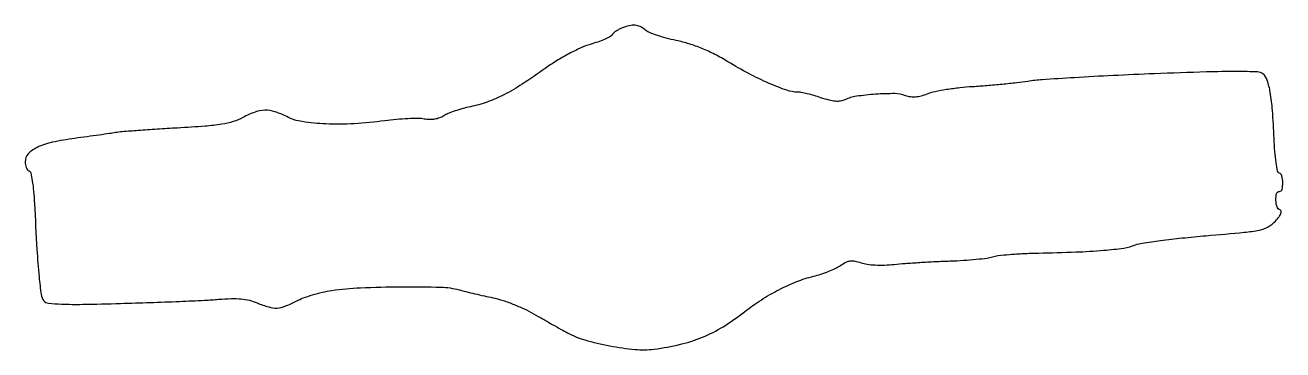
# Model space of a CAD drawing. Extents: x 0 to 355, y 0 to 92.
import ezdxf

# ---------------------------------------------------------------- set-up
doc = ezdxf.new("R2010")
doc.units = 0

msp = doc.modelspace()

# ---------------------------------------------------------------- linework, layer by layer
msp.add_lwpolyline([(168.352327, 91.006691, 0.02819), (167.482242, 90.597215, 0.026391), (166.643649, 90.084224, 0.027362), (165.949125, 89.54911, 0.076658), (165.551431, 89.083216, -0.137522), (165.012327, 88.587105, -0.015478), (163.492475, 87.872314, -0.017842), (161.590067, 87.127921, -0.013597), (159.459512, 86.445206, 0.036422), (156.842264, 85.472827, 0.015553), (153.493454, 83.815172, 0.015138), (149.971935, 81.794135, 0.017665), (146.760409, 79.659549, -0.01175), (140.279119, 75.240258, -0.025569), (135.067605, 72.22987, -0.031878), (130.399375, 70.206707, -0.035222), (125.663268, 68.871416, 0.016331), (123.513781, 68.352115, 0.014698), (121.325019, 67.677197, 0.014909), (119.398396, 66.955713, 0.044208), (118.145307, 66.308922, -0.054518), (116.949163, 65.722361, -0.045711), (115.581501, 65.36492, -0.044078), (114.120044, 65.253373, -0.042672), (112.645307, 65.397189, 0.045637), (110.926117, 65.554577, 0.011096), (108.073934, 65.491506, 0.011286), (104.793481, 65.271808, 0.01102), (101.5, 64.903115, -0.019377), (92.87714, 64.08345, -0.024687), (84.889837, 64.030261, -0.027037), (78.202461, 64.679404, -0.080402), (73.832659, 66.085371, 0.039826), (70.476919, 67.473143, 0.083183), (67.688008, 67.884781, 0.081782), (64.886757, 67.367385, 0.037473), (61.485191, 65.845262, -0.049938), (58.757268, 64.705167, -0.034257), (55.486837, 63.947724, -0.020785), (50.798542, 63.394111, -0.005019), (43, 62.879147, 0.002075), (37.228022, 62.532133, 0.0026), (31.878125, 62.16027, 0.00209), (27.392751, 61.806201, 0.020266), (25.5, 61.571288, -0.00488), (23.822392, 61.310449, -0.001026), (20.884375, 60.889117, -0.001075), (17.474226, 60.414698, -0.001019), (14, 59.946189, 0.020122), (7.640803, 58.839881, 0.056757), (3.373725, 57.397926, 0.094508), (0.880039, 55.588408, 0.190923), (0, 53.367726, 0.046522), (0.081037, 52.498657, 0.054363), (0.321511, 51.706058, 0.062804), (0.675017, 51.100824, 0.149849), (1.094505, 50.801832, -0.26309), (1.566146, 50.279586, -0.014226), (2.00522, 48.015559, -0.018302), (2.379317, 45.07423, -0.010181), (2.630487, 41.468498, 0.002273), (3.321357, 28.623243, 0.009587), (3.918391, 20.930191, 0.010777), (4.517529, 15.884032, 0.139136), (5.276767, 14.166516, 0.195283), (6.566647, 13.474595, 0.01794), (10.264075, 13.212484, 0.013218), (16.203612, 13.162221, 0.002555), (26.942811, 13.41015, 0.001665), (35.333782, 13.674751, 0.001775), (43.546896, 13.990317, 0.001685), (50.610354, 14.310672, 0.008248), (54.599815, 14.571108, -0.013878), (58.18317, 14.764547, -0.029367), (60.961989, 14.67409, -0.036315), (63.294145, 14.288495, -0.039852), (65.471939, 13.576172, 0.026621), (68.756627, 12.404828, 0.084024), (71.068905, 12.122112, 0.083632), (73.351429, 12.615462, 0.026216), (76.538558, 14.0855, -0.033222), (78.481203, 14.948755, -0.015471), (81.098826, 15.818543, -0.01525), (83.912903, 16.56524, -0.020583), (86.5, 17.056648, -0.025746), (94.657787, 17.834552, -0.009643), (106.149871, 18.113906, -0.00769), (117.366508, 17.997678, -0.060733), (122.5, 17.237267, 0.006872), (124.421153, 16.737224, 0.003145), (126.940625, 16.135071, 0.003114), (129.601887, 15.534144, 0.004292), (132, 15.029848, -0.029327), (134.53613, 14.362448, -0.014818), (137.646875, 13.242446, -0.014665), (140.801418, 11.891757, -0.021124), (143.5, 10.500117, 0.000732), (146.057332, 9.046394, 0.000609), (148.780252, 7.508192, 0.000615), (151.2767, 6.105978, 0.001671), (153.049795, 5.120696, 0.056977), (157.925334, 3.116442, 0.022585), (164.985399, 1.45569, 0.022613), (172.17825, 0.43729, 0.055884), (177.497405, 0.523575, 0.025959), (184.961555, 1.880099, 0.039817), (191.214524, 3.891879, 0.040522), (196.990319, 6.839346, 0.028168), (203, 11.032332, -0.023999), (207.707274, 14.375274, -0.023477), (212.747087, 17.278177, -0.024448), (217.789721, 19.571019, -0.034286), (222.5, 21.076301, 0.019292), (224.607613, 21.680873, 0.015883), (226.805797, 22.482512, 0.016176), (228.778649, 23.348923, 0.04051), (230.136756, 24.139442, -0.03399), (231.653074, 25.048691, -0.086914), (232.872712, 25.424381, -0.084509), (234.168071, 25.368391, -0.030913), (235.93989, 24.87111, 0.049974), (237.63494, 24.464265, 0.021763), (239.942952, 24.250908, 0.020183), (242.575562, 24.229055, 0.018027), (245.303133, 24.41512, -0.007491), (248.341401, 24.686788, -0.003066), (252.474656, 24.968551, -0.003032), (256.918215, 25.217066, -0.003875), (261.014844, 25.389444, 0.007331), (264.839923, 25.576883, 0.00856), (268.464717, 25.870199, 0.007717), (271.51493, 26.21726, 0.050394), (273.014844, 26.567556, -0.055056), (274.549736, 26.911004, -0.007365), (277.85436, 27.227243, -0.008442), (281.797623, 27.47914, -0.007008), (286, 27.617432, 0.004725), (296.573535, 27.917068, 0.011389), (304.385796, 28.390743, 0.014023), (310.092817, 29.029031, 0.060117), (313.394731, 29.905691, -0.057791), (315.322103, 30.426988, -0.004836), (320.44746, 31.144176, -0.006389), (326.597989, 31.864451, -0.004891), (333.339081, 32.500092, 0.002571), (344.105977, 33.464957, 0.028642), (348.36583, 34.116552, 0.074406), (350.855843, 35.046956, 0.079416), (352.902344, 36.650485, 0.02166), (353.919699, 37.847708, 0.066088), (354.456861, 38.766479, 0.143638), (354.527233, 39.393573, 0.27554), (354.207994, 39.764002, -0.240821), (353.360284, 40.6271, -0.066111), (353.0245, 42.563116, -0.072798), (353.218593, 44.393657, -0.342475), (354, 45, 0.342291), (354.755887, 45.586141, 0.065902), (354.97766, 47.425077, 0.061234), (354.717478, 49.356391, 0.253431), (353.939852, 50.186716, -0.270148), (353.489085, 50.69927, -0.011831), (353.070654, 53.137061, -0.016734), (352.717946, 56.248911, -0.009595), (352.490616, 60.020049, 0.007577), (352.051646, 67.826262, 0.024974), (351.428083, 72.94315, 0.037091), (350.580184, 76.329386, 0.140558), (349.362186, 78.114375, 0.166492), (347.795955, 78.708862, 0.00777), (342.046956, 78.808155, 0.008237), (333.387774, 78.680485, 0.001872), (318.717501, 78.167396, 0.002343), (307.05396, 77.660989, 0.00288), (296.173266, 77.074639, 0.002389), (287.03707, 76.485684, 0.020868), (283, 76.036199, -0.009327), (279.874382, 75.614969, -0.004221), (275.765625, 75.174209, -0.004177), (271.420987, 74.781826, -0.005703), (267.5, 74.505686, 0.012294), (263.780861, 74.194445, 0.011974), (260.048457, 73.698787, 0.011954), (256.792494, 73.106706, 0.043012), (254.771342, 72.504104, -0.026134), (252.900418, 71.876882, -0.047753), (251.316806, 71.595607, -0.05587), (249.889945, 71.640247, -0.055161), (248.501911, 71.999273, 0.089532), (245.475185, 72.564856, 0.018584), (240.044357, 72.396336, 0.019303), (234.610645, 71.81388, 0.075862), (231.397852, 70.831229, -0.077012), (230.152354, 70.453399, -0.056543), (228.707438, 70.413152, -0.042293), (226.9237, 70.718706, -0.018279), (224.612905, 71.410148, 0.011231), (222.67868, 72.018743, 0.011592), (220.739318, 72.532981, 0.011377), (219.041119, 72.900727, 0.047663), (218.002073, 73, -0.084573), (214.961598, 73.517988, -0.018298), (209.980859, 75.473251, -0.018317), (204.235833, 78.229333, -0.015413), (198.360406, 81.552599, 0.017427), (194.63957, 83.637446, 0.021444), (191.027426, 85.30717, 0.022467), (187.438512, 86.597689, 0.023236), (183.788055, 87.544584, -0.013718), (180.914361, 88.231907, -0.01602), (178.22933, 89.045561, -0.015092), (176.018363, 89.868841, -0.087453), (174.967935, 90.529018, 0.067735), (173.588259, 91.473513, 0.098557), (172.170651, 91.863647, 0.080907), (170.509413, 91.714764, 0.033176)], format="xyb", close=True)

doc.saveas('drawing.dxf')
